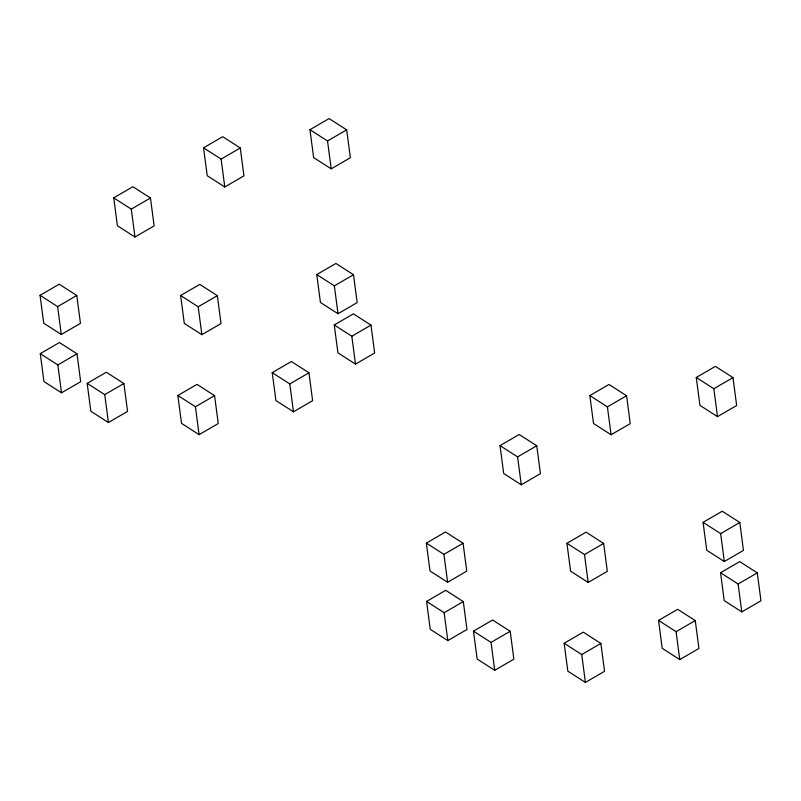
<?xml version="1.0" encoding="UTF-8"?>
<svg xmlns="http://www.w3.org/2000/svg" width="801" height="801" viewBox="0 0 801 801"><rect width="100%" height="100%" fill="white"/><g stroke="black" fill="none" stroke-linecap="round" stroke-linejoin="round"><path stroke-width="1.2" d="M113.732 197.847L132.886 186.733L150.458 197.997L154.122 225.892L134.969 237.006L117.397 225.742L113.732 197.847L131.294 209.121L134.969 237.006M203.544 147.815L222.698 136.701L240.27 147.965L243.945 175.86L224.791 186.983L207.219 175.709L203.544 147.815L221.116 159.089L224.791 186.983M131.294 209.121L150.458 197.997M221.116 159.089L240.27 147.965M309.957 129.692L329.111 118.578L346.683 129.842L350.357 157.737L331.203 168.851L313.632 157.587L309.957 129.692L327.529 140.966L331.203 168.851M40.05 295.329L59.204 284.215L76.776 295.479L80.45 323.374L61.297 334.488L43.725 323.224L40.05 295.329L57.622 306.603L61.297 334.488M327.529 140.966L346.683 129.842M57.622 306.603L76.776 295.479M40.27 353.652L59.424 342.528L76.996 353.802L80.671 381.697L61.517 392.81L43.945 381.546L40.27 353.652L57.842 364.926L61.517 392.81M57.842 364.926L76.996 353.802M180.625 295.509L199.779 284.395L217.351 295.659L221.026 323.554L201.862 334.668L184.29 323.404L180.625 295.509L198.197 306.783L201.862 334.668M198.197 306.783L217.351 295.659M87.169 383.359L106.323 372.235L123.895 383.509L127.569 411.404L108.415 422.517L90.843 411.253L87.169 383.359L104.741 394.633L108.415 422.517M104.741 394.633L123.895 383.509M316.775 274.573L335.929 263.449L353.501 274.723L357.166 302.608L338.012 313.732L320.44 302.468L316.775 274.573L334.347 285.847L338.012 313.732M334.347 285.847L353.501 274.723M177.852 395.494L197.006 384.37L214.578 395.644L218.252 423.529L199.099 434.653L181.527 423.379L177.852 395.494L195.424 406.768L199.099 434.653M334.247 324.956L353.401 313.842L370.973 325.106L374.648 353.001L355.494 364.115L337.922 352.851L334.247 324.956L351.819 336.23L355.494 364.115M195.424 406.768L214.578 395.644M272.23 372.645L291.384 361.521L308.956 372.795L312.62 400.68L293.466 411.804L275.894 400.53L272.23 372.645L289.802 383.919L293.466 411.804M351.819 336.23L370.973 325.106M289.802 383.919L308.956 372.795M500.034 445.626L519.188 434.502L536.76 445.777L540.425 473.661L521.271 484.785L503.699 473.511L500.034 445.626L517.596 456.89L521.271 484.785M589.846 395.594L609 384.47L626.572 395.744L630.247 423.629L611.093 434.753L593.521 423.479L589.846 395.594L607.418 406.868L611.093 434.753M517.596 456.89L536.76 445.777M607.418 406.868L626.572 395.744M696.259 377.471L715.413 366.347L732.985 377.621L736.66 405.506L717.506 416.63L699.934 405.356L696.259 377.471L713.831 388.735L717.506 416.63M426.352 543.108L445.506 531.984L463.078 543.258L466.753 571.143L447.599 582.267L430.027 570.993L426.352 543.108L443.924 554.372L447.599 582.267M713.831 388.735L732.985 377.621M443.924 554.372L463.078 543.258M426.573 601.431L445.726 590.307L463.298 601.581L466.973 629.466L447.819 640.59L430.247 629.316L426.573 601.431L444.144 612.695L447.819 640.59M444.144 612.695L463.298 601.581M566.928 543.288L586.082 532.164L603.654 543.438L607.328 571.323L588.164 582.447L570.602 571.173L566.928 543.288L584.5 554.552L588.164 582.447M584.5 554.552L603.654 543.438M473.471 631.138L492.625 620.014L510.197 631.288L513.872 659.173L494.718 670.297L477.146 659.023L473.471 631.138L491.043 642.402L494.718 670.297M491.043 642.402L510.197 631.288M703.078 522.352L722.232 511.228L739.804 522.492L743.468 550.387L724.314 561.511L706.742 550.237L703.078 522.352L720.65 533.616L724.314 561.511M720.65 533.616L739.804 522.492M564.154 643.263L583.308 632.149L600.88 643.413L604.555 671.308L585.401 682.422L567.829 671.158L564.154 643.263L581.726 654.537L585.401 682.422M720.55 572.735L739.703 561.611L757.275 572.885L760.95 600.77L741.796 611.894L724.224 600.62L720.55 572.735L738.121 583.999L741.796 611.894M581.726 654.537L600.88 643.413M658.532 620.415L677.686 609.301L695.258 620.565L698.923 648.46L679.769 659.583L662.197 648.309L658.532 620.415L676.104 631.689L679.769 659.583M738.121 583.999L757.275 572.885M676.104 631.689L695.258 620.565"/></g></svg>
